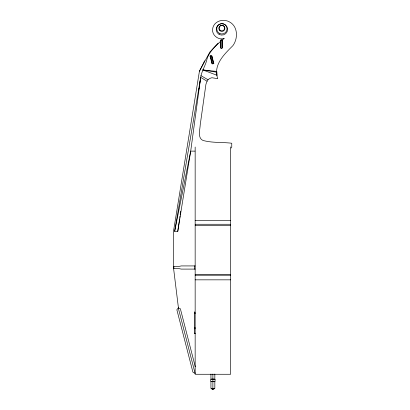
<?xml version="1.0" encoding="UTF-8"?>
<svg xmlns="http://www.w3.org/2000/svg" width="410" height="410" viewBox="0 0 410 410"><rect width="100%" height="100%" fill="white"/><g stroke="black" fill="none" stroke-linecap="round" stroke-linejoin="round"><path stroke-width="0.61" d="M220.524 47.755L220.524 40.733M231.132 148.041L231.763 147.052L231.763 143.239C223.055 142.137 213.856 142.926 205.113 140.973C196.779 140.025 200.018 130.108 200.234 124.65L205.948 84.173L207.081 81.262L200.695 77.367L190.701 151.121L177.761 231.404L174.66 231.404L200.982 75.676C202.417 69.659 205.958 64.698 207.122 58.568C209.633 51.445 215.419 46.135 220.816 41.128M177.761 231.404L179.641 218.781M179.831 217.515L180.016 216.254M180.205 214.994L180.769 211.206M198.911 89.359L199.101 88.099M199.286 86.838L200.695 77.367M204.662 60.716L199.424 71.243L173.604 230.645L173.604 268.591L178.473 308.248M174.66 231.404L190.701 151.121L194.955 151.121M199.424 71.243L209.817 52.075L218.069 43.209M207.081 81.262L208.054 79.755A7.395 7.395 0 0 1 211.975 77.751L217.746 78.664C212.862 65.077 224.183 54.325 232.875 45.679C238.189 38.576 238.051 26.276 229.349 21.848C222.861 18.235 213.19 21.325 212.57 29.494C211.99 35.46 218.817 40.667 224.378 38.304L221.8 40.349M178.268 307.936L176.853 309.74L192.905 372.121L195.155 373.561L178.268 307.936L180.364 308.761L195.298 366.812M213.021 63.816L213.841 63.422L211.724 55.524L209.992 55.985L212.108 63.888L213.021 63.816L210.817 55.591L210.176 56.672L210.924 58.671M221.421 48.375L222.317 48.206L222.317 40.026L221.421 39.852L220.524 40.026L220.524 48.206L221.421 48.375L221.421 39.852L222.317 40.733L222.317 47.755M195.155 220.539L230.615 220.539M195.155 224.27L230.615 224.27M195.155 225.351L230.615 225.351M195.155 265.926L181.271 265.926L178.837 266.433L173.671 266.433L173.671 268.591L178.837 268.591L181.271 269.098L195.155 269.098M195.155 274.577L230.615 274.577M195.155 275.223L230.615 275.223M195.155 279.84L230.615 279.84M194.309 312.891L195.155 312.891M194.309 313.02L195.155 313.02M194.309 313.225L195.155 313.225M194.309 327.897L195.155 327.897M194.309 327.974L195.155 327.974M194.309 328.728L195.155 328.789M194.309 333.228L195.155 333.228M195.155 333.325L194.309 333.325L194.309 311.779M211.124 388.788L214.64 388.788M212.083 389.5L213.687 389.5M212.898 63.365L213.841 63.422M202.806 69.925L216.777 71.437L217.095 75.327L202.806 69.925L216.777 72.216M200.982 75.676L208.054 79.755M223.465 38.56L223.763 38.786M212.605 59.793L213.723 62.986M211.109 59.173L211.365 60.126M211.468 60.68L211.996 63.453M211.909 56.206L212.349 58.84M230.615 146.893L230.615 374.268L195.155 374.268L195.155 147.036M214.835 374.058L214.835 378.994L210.935 378.994L210.935 374.058M212.882 374.058L212.882 389.5M194.745 265.926L194.745 269.098M173.876 266.433L173.876 268.591M215.065 379.322L210.704 379.322L210.704 381.449L215.065 381.449L215.065 379.322M214.835 381.664L210.935 381.664L210.935 388.306L214.835 388.306L214.835 381.664M219.739 30.54A3.034 3.034 0 0 0 224.813 29.182A3.034 3.034 0 0 0 221.098 25.466A3.034 3.034 0 0 0 219.739 30.54M219.319 33.297A5.166 5.166 0 0 0 227.063 28.823A5.166 5.166 0 0 0 219.319 24.354A5.166 5.166 0 0 0 219.319 33.297M220.508 30.473A2.742 2.742 0 0 0 224.624 28.1A2.742 2.742 0 0 0 220.508 25.727A2.742 2.742 0 0 0 220.508 30.473M219.022 34.337A5.719 5.719 0 0 0 227.606 29.382A5.719 5.719 0 0 0 219.022 24.426A5.719 5.719 0 0 0 219.022 34.337"/></g></svg>
